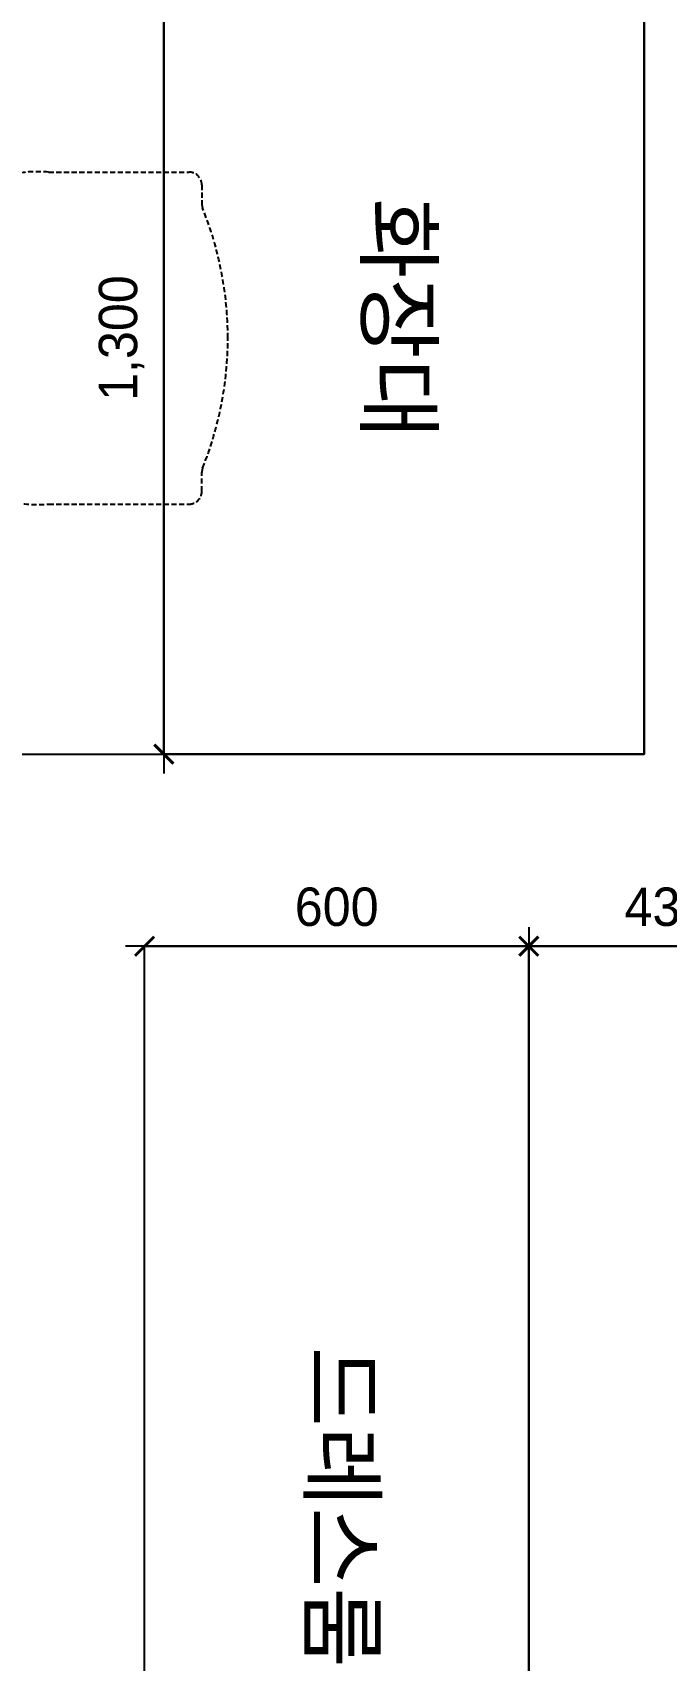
# Model space of a CAD drawing. Header units: millimetres. Extents: x -551172 to 232469, y -3435 to 261611.
# Drawn here: x 144506 to 145496, y 84740 to 87283 of the extents above; entities that cross this region are included whole.
import ezdxf

# ---------------------------------------------------------------- set-up
doc = ezdxf.new("R2010")
doc.units = ezdxf.units.MM
doc.header["$LTSCALE"] = 10
doc.header["$PDMODE"] = 3
doc.linetypes.add('DH-HID2', pattern=[1.2, 0.8, -0.4])
doc.layers.get('DEFPOINTS').update_dxf_attribs({"color": 248})
for name, color, linetype in [('0-ELC TEXT', 7, 'Continuous'), ('06-FUR', 6, 'Continuous'), ('FU-FURM', 251, 'DH-HID2'), ('도면층2', 2, 'Continuous')]:
    doc.layers.add(name, color=color, linetype=linetype)
doc.styles.add('HY 울릉도 L', font='')
doc.styles.add('코레일둥고', font='Korail_Round_Gothic_Medium.ttf')
doc.styles.get('HY 울릉도 L').set_extended_font_data('HY울릉도L')
doc.dimstyles.new('30', dxfattribs={"dimscale": 30, "dimtxt": 2, "dimasz": 1, "dimexe": 1, "dimexo": 1, "dimgap": 1, "dimtad": 1, "dimdec": 0, "dimrnd": 0.05, "dimdsep": 46, "dimlunit": 6, "dimtxsty": 'HY 울릉도 L', "dimblk": 'ARCHTICK', "dimcen": 2.5, "dimdle": 1, "dimclrd": 133, "dimclre": 133, "dimclrt": 30, "dimadec": 0, "dimazin": 0, "dimtfac": 1, "dimtdec": 0, "dimtix": 1, "dimtmove": 2, "dimatfit": 3, "dimldrblk": 'ARCHTICK', "dimfxl": 1, "dimlwd": -1, "dimlwe": -1, "dimarcsym": 0})

# ---------------------------------------------------------------- blocks, each defined once
blk = doc.blocks.new('F-105')
at = {"layer": 'FU-FURM'}
for p, q in [((-259.3, 280), (-259.3, 60.6)), ((259.3, 280), (259.3, 60.6)), ((-239.3, 40.6), (-209.7, 40.6)), ((239.3, 40.6), (209.7, 40.6))]:
    blk.add_line(p, q, dxfattribs=at)
for centre, radius, start, end in [((-63.9, 296.7), 196.1, 127.9735, 184.8842), ((63.9, 296.7), 196.1, 355.1158, 52.0265), ((-239.3, 60.6), 20, 180, 270), ((239.3, 60.6), 20, 270, 0), ((-209.7, 20.6), 20, 70.5773, 90), ((0.2, 543.1), 543.1, 248.0288, 269.9778), ((-0.2, 543.1), 543.1, 270.0222, 291.9712), ((209.7, 20.6), 20, 90, 109.4227)]:
    blk.add_arc(centre, radius, start, end, dxfattribs=at)
blk = doc.blocks.new('_ArchTick')
at = {"color": 0, "linetype": 'ByBlock', "const_width": 0.15}
blk.add_lwpolyline([(-0.5, -0.5), (0.5, 0.5)], dxfattribs=at)
blk = doc.blocks.new('*D550')
at = {"layer": '06-FUR', "color": 133, "transparency": 16777216}
for p, q in [((145281.4, 85885.3), (145281.4, 83145.3)), ((145311.4, 85855.3), (145311.4, 85855.3)), ((145311.4, 83175.3), (145311.4, 83175.3))]:
    blk.add_line(p, q, dxfattribs=at)
at = {"layer": 'DEFPOINTS', "color": 0, "transparency": 16777216}
for p in [(145281.4, 85855.3), (145281.4, 83175.3), (145281.4, 83175.3)]:
    blk.add_point(p, dxfattribs=at)
at = {"layer": '06-FUR', "color": 133, "transparency": 16777216, "xscale": 30, "yscale": 30, "zscale": 30}
for p, rotation in [((145281.4, 85855.3), 90), ((145281.4, 83175.3), 270)]:
    blk.add_blockref('_ArchTick', p, dxfattribs=dict(at, rotation=rotation))
at = {"layer": '06-FUR', "color": 30, "transparency": 16777216, "insert": (145215.4, 84515.3), "char_height": 60, "attachment_point": 5, "rotation": 90, "style": 'HY 울릉도 L'}
blk.add_mtext('2,680', dxfattribs=at)
blk = doc.blocks.new('*D555')
at = {"layer": '06-FUR', "color": 133, "transparency": 16777216}
blk.add_line((145311.4, 85855.3), (144651.4, 85855.3), dxfattribs=at)
at = {"layer": 'DEFPOINTS', "color": 0, "transparency": 16777216}
for p in [(144681.4, 85855.3), (144681.4, 85855.3), (145281.4, 85855.3)]:
    blk.add_point(p, dxfattribs=at)
at = {"layer": '06-FUR', "color": 133, "transparency": 16777216, "xscale": 30, "yscale": 30, "zscale": 30}
for p, rotation in [((144681.4, 85855.3), 180.0000000000528), ((145281.4, 85855.3), 5.283773418796045e-11)]:
    blk.add_blockref('_ArchTick', p, dxfattribs=dict(at, rotation=rotation))
at = {"layer": '06-FUR', "color": 30, "transparency": 16777216, "insert": (144981.4, 85916.6), "char_height": 60, "attachment_point": 5, "style": 'HY 울릉도 L'}
blk.add_mtext('600', dxfattribs=at)
blk = doc.blocks.new('*D557')
at = {"layer": '06-FUR', "color": 133, "transparency": 16777216}
for p, q in [((145741.4, 85855.3), (145251.4, 85855.3)), ((145281.4, 85825.3), (145281.4, 85825.3)), ((145711.4, 85825.3), (145711.4, 85825.3))]:
    blk.add_line(p, q, dxfattribs=at)
at = {"layer": 'DEFPOINTS', "color": 0, "transparency": 16777216}
for p in [(145281.4, 85855.3), (145281.4, 85855.3), (145711.4, 85855.3)]:
    blk.add_point(p, dxfattribs=at)
at = {"layer": '06-FUR', "color": 133, "transparency": 16777216, "xscale": 30, "yscale": 30, "zscale": 30, "rotation": 180}
blk.add_blockref('_ArchTick', (145281.4, 85855.3), dxfattribs=at)
at = {"layer": '06-FUR', "color": 133, "transparency": 16777216, "xscale": 30, "yscale": 30, "zscale": 30}
blk.add_blockref('_ArchTick', (145711.4, 85855.3), dxfattribs=at)
at = {"layer": '06-FUR', "color": 30, "transparency": 16777216, "insert": (145496.4, 85916.6), "char_height": 60, "attachment_point": 5, "style": 'HY 울릉도 L'}
blk.add_mtext('430', dxfattribs=at)
blk = doc.blocks.new('*D603')
at = {"layer": '06-FUR', "color": 133, "transparency": 16777216}
blk.add_line((144711.4, 87485.3), (144711.4, 86125.3), dxfattribs=at)
at = {"layer": 'DEFPOINTS', "color": 0, "transparency": 16777216}
for p in [(144711.4, 87455.3), (144711.4, 86155.3), (144711.4, 86155.3)]:
    blk.add_point(p, dxfattribs=at)
at = {"layer": '06-FUR', "color": 133, "transparency": 16777216, "xscale": 30, "yscale": 30, "zscale": 30}
for p, rotation in [((144711.4, 87455.3), 90), ((144711.4, 86155.3), 270)]:
    blk.add_blockref('_ArchTick', p, dxfattribs=dict(at, rotation=rotation))
at = {"layer": '06-FUR', "color": 30, "transparency": 16777216, "insert": (144645.4, 86805.3), "char_height": 60, "attachment_point": 5, "rotation": 90, "style": 'HY 울릉도 L'}
blk.add_mtext('1,300', dxfattribs=at)

msp = doc.modelspace()

# ---------------------------------------------------------------- linework, layer by layer
at = {"layer": '06-FUR'}
for p, q in [((144681.4, 85855.3), (145281.4, 85855.3)), ((145281.4, 85855.3), (145281.4, 83755.3)), ((145281.4, 83175.3), (145281.4, 85855.3))]:
    msp.add_line(p, q, dxfattribs=at)
msp.add_lwpolyline([(144711.4, 87455.3), (145461.4, 87455.3), (145461.4, 86155.3), (144711.4, 86155.3)], close=True, dxfattribs=at)
at = {"layer": '도면층2'}
for p, q in [((145461.4, 86155.3), (145461.4, 87455.3)), ((144381.4, 86155.3), (145461.4, 86155.3)), ((144681.4, 83225.3), (144681.4, 85855.3)), ((144681.4, 85855.3), (145681.4, 85855.3))]:
    msp.add_line(p, q, dxfattribs=at)

# ---------------------------------------------------------------- block references
at = {"layer": 'FU-FURM', "rotation": 90}
msp.add_blockref('F-105', (144811.4, 86805.3), dxfattribs=at)

# ---------------------------------------------------------------- texts
at = {"layer": '0-ELC TEXT', "style": '코레일둥고'}
for s, p in [('화장대', (145028.5, 87024)), ('드레스룸 수납장', (144940, 85230))]:
    msp.add_text(s, height=100, rotation=270, dxfattribs=at).set_placement(p)

# ---------------------------------------------------------------- dimensions: what is measured, and where the dimension line sits
at = {"layer": '06-FUR'}
for base, p1, p2, picture, middle in [((144711.4, 86155.3), (144711.4, 87455.3), (144711.4, 86155.3), '*D603', (144645.4, 86805.3)), ((145281.4, 83175.3), (145281.4, 85855.3), (145281.4, 83175.3), '*D550', (145215.4, 84515.3))]:
    dim = msp.add_linear_dim(base=base, p1=p1, p2=p2, angle=90, dimstyle='30', override={"dimfxl": 1.25}, dxfattribs=at)
    dim.commit()
    dim.dimension.update_dxf_attribs({"geometry": picture, "text_midpoint": middle})
dim = msp.add_aligned_dim(p1=(145281.4, 85855.3), p2=(144681.4, 85855.3), distance=0, dimstyle='30', override={"dimfxl": 1.25}, dxfattribs=at)
dim.commit()
dim.dimension.update_dxf_attribs({"geometry": '*D555', "text_midpoint": (144981.4, 85916.6)})
dim = msp.add_linear_dim(base=(145281.4, 85855.3), p1=(145711.4, 85855.3), p2=(145281.4, 85855.3), dimstyle='30', override={"dimfxl": 1.25}, dxfattribs=at)
dim.commit()
dim.dimension.update_dxf_attribs({"geometry": '*D557', "text_midpoint": (145496.4, 85916.6)})

doc.saveas('drawing.dxf')
